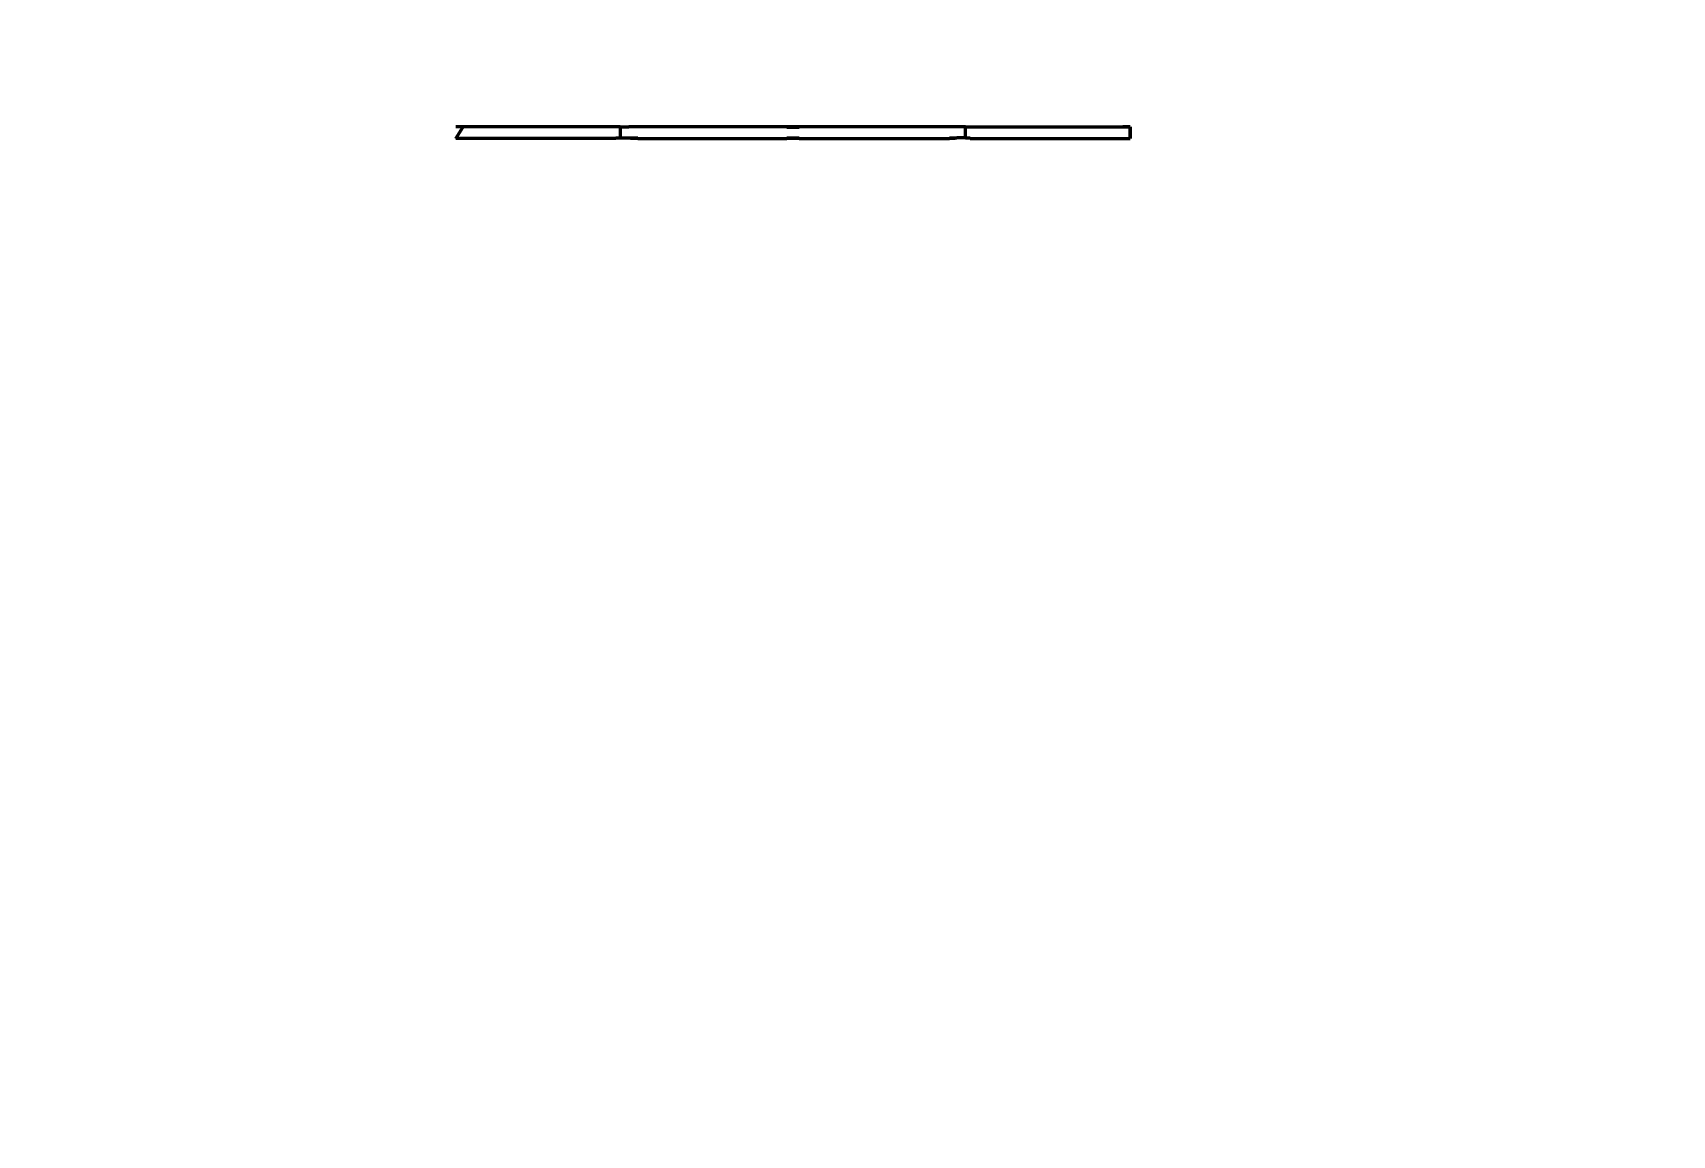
# Model space of a CAD drawing. Header units: millimetres. Extents: x 0 to 210, y 0 to 297.
# Drawn here: x 0 to 210, y 0 to 141.2 of the extents above; entities that cross this region are included whole.
import ezdxf

# ---------------------------------------------------------------- set-up
doc = ezdxf.new("R2010")
doc.units = ezdxf.units.MM
doc.linetypes.add('K5LT_BASIC', pattern=[0])
doc.layers.add('Системный слой (1)', color=252, linetype='Continuous', true_color=0x909090)

# ---------------------------------------------------------------- blocks, each defined once
blk = doc.blocks.new('U12')
at = {"layer": 'Системный слой (1)', "color": 5, "linetype": 'K5LT_BASIC', "lineweight": 60, "true_color": 0x0000ff}
for q in [(139.62, 129.13), (140.57, 129.13)]:
    blk.add_line((140.57, 129.13), q, dxfattribs=at)

msp = doc.modelspace()

# ---------------------------------------------------------------- linework, layer by layer
at = {"layer": 'Системный слой (1)', "color": 5, "linetype": 'K5LT_BASIC', "lineweight": 60, "true_color": 0x0000ff}
for p, q in [((54.17, 127.63), (55.11, 129.13)), ((75.25, 129.13), (54.17, 129.13)), ((75.25, 129.13), (76.37, 129.13)), ((75.25, 129.13), (75.25, 127.73)), ((96.57, 129.13), (76.37, 129.13)), ((98.17, 129.13), (96.57, 129.13)), ((96.57, 129.03), (96.57, 129.13)), ((96.57, 129.13), (96.57, 129.03)), ((98.17, 129.03), (96.57, 129.03)), ((118.37, 129.13), (98.17, 129.13)), ((98.17, 129.13), (98.17, 129.03)), ((119.48, 129.13), (118.37, 129.13)), ((119.48, 127.73), (119.48, 129.13)), ((119.48, 129.13), (140.57, 129.13)), ((140.57, 129.13), (140.57, 129.03)), ((140.57, 129.13), (140.57, 129.13)), ((140.57, 129.13), (140.57, 127.63)), ((140.57, 129.13), (140.57, 129.13)), ((140.57, 129.13), (140.57, 127.63)), ((140.57, 129.13), (140.57, 129.03)), ((140.57, 129.13), (140.57, 129.13)), ((140.57, 127.63), (140.57, 129.13)), ((140.57, 129.13), (140.57, 127.63)), ((140.57, 129.13), (140.57, 129.03)), ((140.57, 129.03), (140.57, 129.13)), ((140.57, 129.13), (140.57, 127.63)), ((140.57, 129.13), (140.57, 127.63)), ((140.57, 129.13), (140.57, 127.63)), ((140.57, 129.03), (140.57, 129.13)), ((140.57, 129.13), (140.57, 127.63)), ((140.57, 129.03), (140.57, 129.13)), ((140.57, 129.13), (140.57, 129.13)), ((140.57, 127.63), (140.57, 129.13)), ((140.57, 129.13), (140.57, 127.63)), ((140.57, 129.13), (140.57, 129.03)), ((140.57, 129.03), (140.57, 129.13)), ((140.57, 129.13), (140.57, 127.63)), ((140.57, 127.63), (140.57, 129.13)), ((140.57, 129.13), (140.57, 127.63)), ((140.57, 129.13), (140.57, 127.63)), ((140.57, 127.63), (140.57, 129.13)), ((140.57, 129.13), (140.57, 127.63)), ((140.57, 127.63), (140.57, 129.13)), ((140.57, 129.13), (140.57, 127.63)), ((140.57, 129.13), (140.57, 127.63)), ((140.57, 129.13), (140.57, 127.63)), ((140.57, 127.63), (140.57, 129.13)), ((140.57, 129.13), (140.57, 129.03)), ((140.57, 127.63), (140.57, 129.13)), ((140.57, 127.63), (140.57, 129.13)), ((140.57, 129.13), (140.57, 127.63)), ((140.57, 129.03), (140.57, 129.13)), ((140.57, 127.63), (140.57, 129.13)), ((140.57, 127.63), (140.57, 129.13)), ((140.57, 129.03), (140.57, 129.03)), ((140.57, 127.63), (140.57, 129.03)), ((140.57, 129.03), (140.57, 129.03)), ((140.57, 129.03), (140.57, 129.03)), ((140.57, 129.03), (140.57, 127.63)), ((140.57, 129.03), (140.57, 129.03)), ((74.67, 127.63), (54.17, 127.63)), ((74.67, 127.73), (75.25, 127.73)), ((74.67, 127.73), (74.67, 127.63)), ((74.67, 127.63), (74.67, 127.73)), ((74.67, 127.73), (74.67, 127.63)), ((74.67, 127.73), (74.67, 127.63)), ((74.67, 127.63), (74.67, 127.63)), ((74.67, 127.63), (74.67, 127.63)), ((74.67, 127.63), (74.67, 127.63)), ((75.25, 127.73), (76.37, 127.73)), ((76.37, 127.73), (77.5, 127.73)), ((76.57, 127.63), (76.57, 127.73)), ((77.5, 127.63), (76.57, 127.63)), ((77.5, 127.63), (77.5, 127.73)), ((77.5, 127.63), (96.57, 127.63)), ((96.57, 127.63), (96.57, 127.73)), ((96.57, 127.73), (98.17, 127.73)), ((96.57, 127.63), (96.57, 127.73)), ((98.17, 127.63), (96.57, 127.63)), ((98.17, 127.73), (98.17, 127.63)), ((98.17, 127.63), (117.43, 127.63)), ((117.43, 127.73), (117.43, 127.63)), ((117.43, 127.73), (118.37, 127.73)), ((117.43, 127.73), (117.43, 127.63)), ((118.17, 127.63), (117.43, 127.63)), ((118.17, 127.63), (118.17, 127.73)), ((118.17, 127.73), (118.17, 127.63)), ((118.17, 127.63), (118.17, 127.73)), ((118.17, 127.63), (118.17, 127.73)), ((118.17, 127.63), (118.17, 127.73)), ((118.17, 127.73), (118.17, 127.63)), ((118.17, 127.73), (118.17, 127.63)), ((118.17, 127.63), (118.17, 127.73)), ((118.17, 127.73), (118.17, 127.63)), ((118.17, 127.73), (118.17, 127.63)), ((118.17, 127.73), (118.17, 127.63)), ((118.17, 127.73), (118.17, 127.63)), ((118.17, 127.73), (118.17, 127.63)), ((118.17, 127.63), (118.17, 127.73)), ((118.17, 127.73), (118.17, 127.63)), ((118.17, 127.63), (118.17, 127.73)), ((118.17, 127.63), (118.17, 127.73)), ((118.17, 127.73), (118.17, 127.63)), ((118.17, 127.63), (118.17, 127.73)), ((118.17, 127.63), (118.17, 127.73)), ((118.17, 127.73), (118.17, 127.63)), ((118.17, 127.63), (118.17, 127.73)), ((118.17, 127.63), (118.17, 127.63)), ((119.48, 127.73), (118.37, 127.73)), ((119.48, 127.73), (120.07, 127.73)), ((120.07, 127.63), (120.07, 127.73)), ((120.07, 127.63), (140.57, 127.63)), ((140.57, 127.63), (140.57, 127.63)), ((140.57, 127.63), (140.57, 127.63)), ((140.57, 127.63), (140.57, 127.63)), ((140.57, 127.63), (140.57, 127.63)), ((140.57, 127.63), (140.57, 127.63)), ((140.57, 127.63), (140.57, 127.63)), ((140.57, 127.63), (140.57, 127.63))]:
    msp.add_line(p, q, dxfattribs=at)

# ---------------------------------------------------------------- block references
at = {"layer": 'Системный слой (1)'}
msp.add_blockref('U12', (0, 0), dxfattribs=at)

doc.saveas('drawing.dxf')
